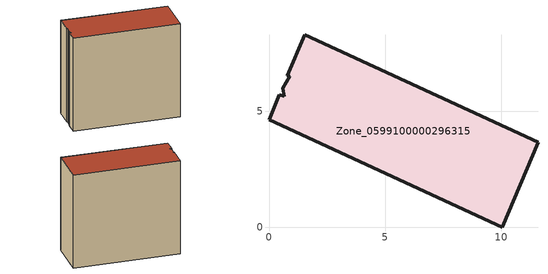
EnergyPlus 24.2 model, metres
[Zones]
Zone_0599100000296315
 floor ground (C_G): 0.59,5.99 0.9,6.49 0.79,6.51 1.53,8.28 11.57,3.65 10.04,0 0,4.62 0.45,5.7 0.65,5.63 z0
 wall outside (C_F): 1.53,8.28 0.79,6.51 0.9,6.49 0.59,5.99 0.65,5.63 0.45,5.7 0,4.62 10.04,0 11.57,3.65 1.53,8.28 z0:10.4
 roof outside (C_R): 0.45,5.7 0,4.62 10.04,0 11.57,3.65 1.53,8.28 0.79,6.51 0.9,6.49 0.59,5.99 0.65,5.63 z10.4
[BUILDING]
Pand.0599100000296315: North Axis=0; Terrain=City; Loads Convergence Tolerance Value=0.04; Temperature Convergence Tolerance Value=0.4; Solar Distribution=FullExterior; Maximum Number of Warmup Days=25; Minimum Number of Warmup Days=1
[Site:Location]
Rotterdam.The.Hague.AP_ZH_NLD Design_Conditions: Latitude=51.96; Longitude=4.45; Time Zone=1; Elevation=-4.5
[SITE:GROUNDTEMPERATURE:BUILDINGSURFACE]
18, 18, 18, 18, 18, 18, 18, 18, 18, 18, 18, 18
[MATERIAL] Thermal Absorptance=0.9; Solar Absorptance=0.7; Visible Absorptance=0.7
Name | Roughness | Thickness | Conductivity | Density | Specific Heat
G.TI.1946 | MediumSmooth | 0.15 | 1 | 540 | 1210
F.TI.1946 | Rough | 0.3 | 0.857143 | 1920 | 840
R.TI.1946 | MediumRough | 0.2 | 0.1 | 1500 | 1000
[CONSTRUCTION]
C_G: G.TI.1946
C_F: F.TI.1946
C_R: R.TI.1946
[ZONE]
Zone_0599100000296315: Type=1; Multiplier=1; Ceiling Height=Autocalculate; Volume=Autocalculate; Floor Area=autocalculate; Part of Total Floor Area=Yes
[ZONEINFILTRATION:DESIGNFLOWRATE]
Infil_Zone_0599100000296315: Zone or ZoneList or Space or SpaceList=Zone_0599100000296315; Schedule=AlwaysOn; Design Flow Rate Calculation Method=Flow/Area; Flow Rate per Floor Area=0.003; Constant Term Coefficient=1; Temperature Term Coefficient=0; Velocity Term Coefficient=0; Velocity Squared Term Coefficient=0
[HVACTEMPLATE:ZONE:IDEALLOADSAIRSYSTEM]
Zone_0599100000296315: Maximum Heating Supply Air Temperature=50; Minimum Cooling Supply Air Temperature=13; Maximum Heating Supply Air Humidity Ratio=0.0156; Minimum Cooling Supply Air Humidity Ratio=0.0077; Heating Limit=NoLimit; Cooling Limit=NoLimit; Dehumidification Control Type=ConstantSensibleHeatRatio; Cooling Sensible Heat Ratio=0.7; Dehumidification Setpoint=60; Humidification Control Type=None; Humidification Setpoint=30; Outdoor Air Method=None; Outdoor Air Flow Rate per Person=0.00944; Outdoor Air Flow Rate per Zone Floor Area=0; Outdoor Air Flow Rate per Zone=0; Demand Controlled Ventilation Type=None; Outdoor Air Economizer Type=NoEconomizer; Heat Recovery Type=None; Sensible Heat Recovery Effectiveness=0.7; Latent Heat Recovery Effectiveness=0.65
[ZONECONTROL:THERMOSTAT]
ThermostatControl_Zone_0599100000296315: Zone or ZoneList=Zone_0599100000296315; Control Type Schedule=DualSetpointControlType; Control 1=Thermostat_Zone_0599100000296315; Temperature Difference Between Cutout And Setpoint=0
[THERMOSTATSETPOINT:DUALSETPOINT]
Thermostat_Zone_0599100000296315: Heating Setpoint Temperature Schedule=HeatingSetpoint_Zone_0599100000296315; Cooling Setpoint Temperature Schedule=CoolingSetpoint_Zone_0599100000296315
[SCHEDULE:COMPACT]
HeatingSetpoint_Zone_0599100000296315: Through: 12/31, For: AllDays, Until: 24:00, 21
CoolingSetpoint_Zone_0599100000296315: Through: 12/31, For: AllDays, Until: 24:00, 24
DualSetpointControlType: Through: 12/31, For: AllDays, Until: 24:00, 4
AlwaysOn: Through: 12/31, For: AllDays, Until: 24:00, 1
